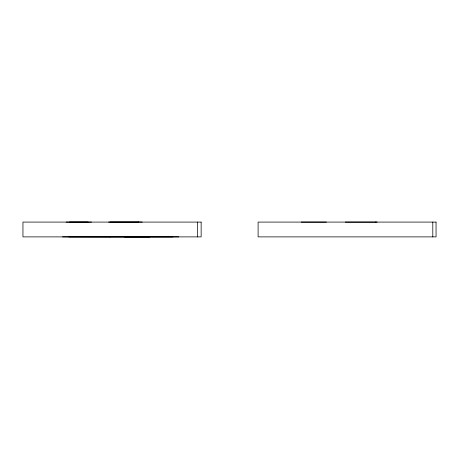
<?xml version="1.0" encoding="UTF-8"?>
<svg xmlns="http://www.w3.org/2000/svg" width="459" height="459" viewBox="0 0 459 459"><rect width="100%" height="100%" fill="white"/><g stroke="black" fill="none" stroke-linecap="round" stroke-linejoin="round"><path stroke-width="0.69" d="M138.044 221.955L142.256 222.087M375.76 222.001L377.16 222.087M110.057 236.942L62.504 236.89M432.803 222.087L432.803 236.89M375.961 222.087L345.283 222.087M326.412 222.087L301.236 222.087M197.651 222.087L197.651 236.89M178.781 236.89L68.758 236.89M172.813 236.89L153.168 236.89M152.813 236.89L109.919 236.89M149.829 236.89L124.412 236.89M138.761 222.087L108.548 222.087M137.562 222.087L110.131 222.087M91.507 222.087L69.579 222.087M88.013 222.087L66.085 222.087M201.145 222.087L22.95 222.087L22.95 236.89L201.145 236.89L201.145 222.087M436.05 222.087L258.101 222.087L258.101 236.89L436.05 236.89L436.05 222.087"/></g></svg>
